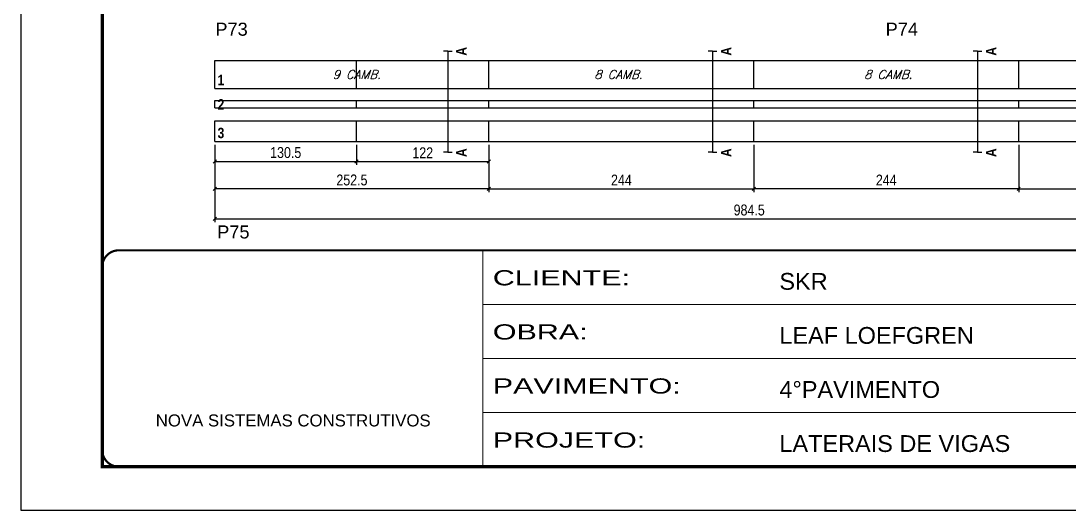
# Model space of a CAD drawing. Extents: x 3309 to 9563, y -2522 to 14608.
# Drawn here: x 6493 to 7458, y 7815 to 8266 of the extents above; entities that cross this region are included whole.
import ezdxf

# ---------------------------------------------------------------- set-up
doc = ezdxf.new("R2010")
doc.units = 0
doc.linetypes.add('CONTINUO', pattern=[0])
doc.linetypes.add('DASHED', pattern=[0.75, 0.5, -0.25])
for name, color, linetype in [('5', 5, 'Continuous'), ('COTA', 241, 'Continuous'), ('detalhes', 4, 'Continuous'), ('Painéis', 200, 'Continuous'), ('texto', 7, 'Continuous')]:
    doc.layers.add(name, color=color, linetype=linetype)
doc.layers.add('Folhas', color=255, linetype='Continuous', lineweight=9)
doc.layers.add('SARRAFO DE PRESSAO', color=251, linetype='DASHED', lineweight=9)
doc.layers.add('Laje_Perimetro', color=7, linetype='Continuous', plot=False)
doc.styles.add('ARIAL', font='arial.ttf')
doc.styles.add('COTA TECNICA', font='techl___.ttf', dxfattribs={"height": 10})
doc.styles.add('Romans', font='romans.shx')
doc.styles.get("Standard").update_dxf_attribs({"font": 'arial.ttf'})
doc.styles.add('TECNICA', font='techb___.ttf', dxfattribs={"height": 10})
doc.styles.add('Tecnologia', font='')
doc.styles.get('Tecnologia').set_extended_font_data('Forgotten Futurist')
doc.dimstyles.new('PAINEL', dxfattribs={"dimtxt": 10, "dimasz": 3, "dimexe": 3, "dimexo": 3, "dimgap": 3, "dimtad": 1, "dimdec": 1, "dimzin": 12, "dimdsep": 46, "dimtxsty": 'COTA TECNICA', "dimblk1": 'OBLIQUE', "dimblk2": 'OBLIQUE', "dimsah": 1, "dimcen": 0.9, "dimclrd": 4, "dimclre": 4, "dimclrt": 240, "dimadec": 1, "dimazin": 3, "dimtfac": 1, "dimtdec": 1, "dimtmove": 0, "dimatfit": 3, "dimfxl": 1, "dimtolj": 1, "dimtzin": 12, "dimarcsym": 0})

# ---------------------------------------------------------------- blocks, each defined once
blk = doc.blocks.new('9999999999')
at = {"color": 30, "linetype": 'CONTINUO'}
for p, q in [((98564.56, 34230.21), (98564.56, 34429.45)), ((98564.56, 34379.64), (99583.98, 34379.64)), ((98564.56, 34329.83), (99487.98, 34329.83)), ((98564.56, 34280.02), (99487.98, 34280.02))]:
    blk.add_line(p, q, dxfattribs=at)
at = {"color": 30, "linetype": 'CONTINUO', "const_width": 2}
blk.add_lwpolyline([(99583.98, 34230.21), (99583.98, 34414.45, 0.414214), (99568.98, 34429.45), (98228.98, 34429.45, 0.414214), (98213.98, 34414.45), (98213.98, 34245.21, 0.414214), (98228.98, 34230.21), (99583.98, 34230.21)], format="xyb", dxfattribs=at)
at = {"layer": 'Folhas'}
blk.add_lwpolyline([(98138.98, 34190.21), (99623.98, 34190.21), (99623.98, 35240.21), (98138.98, 35240.21)], close=True, dxfattribs=at)
at = {"layer": 'Folhas', "color": 30, "const_width": 3}
blk.add_lwpolyline([(98213.98, 34230.21), (99583.98, 34230.21), (99583.98, 35200.21), (98213.98, 35200.21)], close=True, dxfattribs=at)
at = {"color": 7, "linetype": 'Continuous', "ltscale": 5, "style": 'ARIAL'}
for s, height, p in [('SKR', 15.483, (98837.68, 34393.13)), ('LEAF LOEFGREN', 15.4829, (98837.68, 34343.32)), ('4°PAVIMENTO', 15.4829, (98837.68, 34293.51)), ('NOVA SISTEMAS CONSTRUTIVOS', 11.0592, (98263.19, 34267.21)), ('LATERAIS DE VIGAS', 15.4829, (98837.68, 34243.7))]:
    blk.add_text(s, height=height, dxfattribs=at).set_placement(p)
at = {"layer": 'Folhas', "color": 7, "style": 'Tecnologia', "width": 1.5}
for s, p in [('CLIENTE:', (98573.65, 34397.17)), ('OBRA:', (98573.65, 34347.31)), ('PAVIMENTO:', (98573.65, 34297.5)), ('PROJETO:', (98573.65, 34247.69))]:
    blk.add_text(s, height=14, dxfattribs=at).set_placement(p)
blk = doc.blocks.new('_Oblique')
at = {"color": 0, "linetype": 'ByBlock', "lineweight": -2}
blk.add_line((-0.5, -0.5), (0.5, 0.5), dxfattribs=at)
blk = doc.blocks.new('*D2623')
at = {"layer": 'COTA', "color": 4, "linetype": 'ByBlock', "lineweight": -2, "transparency": 16777216}
for p, q in [((7412.02, 8151.43), (7412.02, 8107.89)), ((7656.02, 8151.43), (7656.02, 8107.89)), ((7412.02, 8110.89), (7656.02, 8110.89))]:
    blk.add_line(p, q, dxfattribs=at)
at = {"layer": 'Defpoints', "color": 0, "linetype": 'ByBlock', "transparency": 16777216}
for p in [(7412.02, 8154.43), (7656.02, 8154.43), (7656.02, 8110.89)]:
    blk.add_point(p, dxfattribs=at)
at = {"layer": 'COTA', "color": 4, "linetype": 'ByBlock', "lineweight": -2, "transparency": 16777216, "xscale": 3, "yscale": 3, "zscale": 3, "rotation": 180}
blk.add_blockref('_Oblique', (7412.02, 8110.89), dxfattribs=at)
at = {"layer": 'COTA', "color": 4, "linetype": 'ByBlock', "lineweight": -2, "transparency": 16777216, "xscale": 3, "yscale": 3, "zscale": 3}
blk.add_blockref('_Oblique', (7656.02, 8110.89), dxfattribs=at)
at = {"layer": 'COTA', "color": 240, "linetype": 'ByBlock', "transparency": 16777216, "insert": (7534.02, 8118.96), "char_height": 10, "attachment_point": 5, "style": 'COTA TECNICA'}
blk.add_mtext('\\A1;244', dxfattribs=at)
blk = doc.blocks.new('*D2626')
at = {"layer": 'COTA', "color": 4, "linetype": 'ByBlock', "lineweight": -2, "transparency": 16777216}
for p, q in [((6671.52, 8151.43), (6671.52, 8080.18)), ((7656.02, 8151.43), (7656.02, 8080.18)), ((6671.52, 8083.18), (7656.02, 8083.18))]:
    blk.add_line(p, q, dxfattribs=at)
at = {"layer": 'Defpoints', "color": 0, "linetype": 'ByBlock', "transparency": 16777216}
for p in [(6671.52, 8154.43), (7656.02, 8154.43), (7656.02, 8083.18)]:
    blk.add_point(p, dxfattribs=at)
at = {"layer": 'COTA', "color": 4, "linetype": 'ByBlock', "lineweight": -2, "transparency": 16777216, "xscale": 3, "yscale": 3, "zscale": 3, "rotation": 180}
blk.add_blockref('_Oblique', (6671.52, 8083.18), dxfattribs=at)
at = {"layer": 'COTA', "color": 4, "linetype": 'ByBlock', "lineweight": -2, "transparency": 16777216, "xscale": 3, "yscale": 3, "zscale": 3}
blk.add_blockref('_Oblique', (7656.02, 8083.18), dxfattribs=at)
at = {"layer": 'COTA', "color": 240, "linetype": 'ByBlock', "transparency": 16777216, "insert": (7163.77, 8091.32), "char_height": 10, "attachment_point": 5, "style": 'COTA TECNICA'}
blk.add_mtext('\\A1;984.5', dxfattribs=at)
blk = doc.blocks.new('*D2624')
at = {"layer": 'COTA', "color": 4, "lineweight": -2, "transparency": 16777216}
for p, q in [((7168.02, 8151.43), (7168.02, 8107.89)), ((7412.02, 8151.43), (7412.02, 8107.89)), ((7412.02, 8110.89), (7168.02, 8110.89))]:
    blk.add_line(p, q, dxfattribs=at)
at = {"layer": 'Defpoints', "color": 0, "transparency": 16777216}
for p in [(7168.02, 8154.43, 0), (7412.02, 8154.43, 0), (7168.02, 8110.89)]:
    blk.add_point(p, dxfattribs=at)
at = {"layer": 'COTA', "color": 4, "lineweight": -2, "transparency": 16777216, "xscale": 3, "yscale": 3, "zscale": 3, "rotation": 180}
blk.add_blockref('_Oblique', (7168.02, 8110.89), dxfattribs=at)
at = {"layer": 'COTA', "color": 4, "lineweight": -2, "transparency": 16777216, "xscale": 3, "yscale": 3, "zscale": 3}
blk.add_blockref('_Oblique', (7412.02, 8110.89), dxfattribs=at)
at = {"layer": 'COTA', "color": 240, "transparency": 16777216, "insert": (7290.02, 8118.96), "char_height": 10, "attachment_point": 5, "style": 'COTA TECNICA'}
blk.add_mtext('\\A1;244', dxfattribs=at)
blk = doc.blocks.new('*D2627')
at = {"layer": 'COTA', "color": 4, "lineweight": -2, "transparency": 16777216}
for p, q in [((6671.52, 8151.43), (6671.52, 8107.89)), ((6924.02, 8151.43), (6924.02, 8107.89)), ((6924.02, 8110.89), (6671.52, 8110.89))]:
    blk.add_line(p, q, dxfattribs=at)
at = {"layer": 'Defpoints', "color": 0, "transparency": 16777216}
for p in [(6671.52, 8154.43, 0), (6924.02, 8154.43, 0), (6671.52, 8110.89)]:
    blk.add_point(p, dxfattribs=at)
at = {"layer": 'COTA', "color": 4, "lineweight": -2, "transparency": 16777216, "xscale": 3, "yscale": 3, "zscale": 3, "rotation": 180}
blk.add_blockref('_Oblique', (6671.52, 8110.89), dxfattribs=at)
at = {"layer": 'COTA', "color": 4, "lineweight": -2, "transparency": 16777216, "xscale": 3, "yscale": 3, "zscale": 3}
blk.add_blockref('_Oblique', (6924.02, 8110.89), dxfattribs=at)
at = {"layer": 'COTA', "color": 240, "transparency": 16777216, "insert": (6797.77, 8119), "char_height": 10, "attachment_point": 5, "style": 'COTA TECNICA'}
blk.add_mtext('\\A1;252.5', dxfattribs=at)
blk = doc.blocks.new('*D2625')
at = {"layer": 'COTA', "color": 4, "lineweight": -2, "transparency": 16777216}
for p, q in [((6924.02, 8151.43), (6924.02, 8107.89)), ((7168.02, 8151.43), (7168.02, 8107.89)), ((6924.02, 8110.89), (7168.02, 8110.89))]:
    blk.add_line(p, q, dxfattribs=at)
at = {"layer": 'Defpoints', "color": 0, "transparency": 16777216}
for p in [(6924.02, 8154.43), (7168.02, 8154.43), (7168.02, 8110.89)]:
    blk.add_point(p, dxfattribs=at)
at = {"layer": 'COTA', "color": 4, "lineweight": -2, "transparency": 16777216, "xscale": 3, "yscale": 3, "zscale": 3, "rotation": 180}
blk.add_blockref('_Oblique', (6924.02, 8110.89), dxfattribs=at)
at = {"layer": 'COTA', "color": 4, "lineweight": -2, "transparency": 16777216, "xscale": 3, "yscale": 3, "zscale": 3}
blk.add_blockref('_Oblique', (7168.02, 8110.89), dxfattribs=at)
at = {"layer": 'COTA', "color": 240, "transparency": 16777216, "insert": (7046.02, 8118.96), "char_height": 10, "attachment_point": 5, "style": 'COTA TECNICA'}
blk.add_mtext('\\A1;244', dxfattribs=at)
blk = doc.blocks.new('*D2631')
at = {"layer": 'COTA', "color": 4, "lineweight": -2, "transparency": 16777216}
for p, q in [((6671.52, 8151.43), (6671.52, 8133.03)), ((6802.02, 8151.43), (6802.02, 8133.03)), ((6671.52, 8136.03), (6802.02, 8136.03))]:
    blk.add_line(p, q, dxfattribs=at)
at = {"layer": 'Defpoints', "color": 0, "transparency": 16777216}
for p in [(6671.52, 8154.43), (6802.02, 8154.43), (6802.02, 8136.03)]:
    blk.add_point(p, dxfattribs=at)
at = {"layer": 'COTA', "color": 4, "lineweight": -2, "transparency": 16777216, "xscale": 3, "yscale": 3, "zscale": 3, "rotation": 180}
blk.add_blockref('_Oblique', (6671.52, 8136.03), dxfattribs=at)
at = {"layer": 'COTA', "color": 4, "lineweight": -2, "transparency": 16777216, "xscale": 3, "yscale": 3, "zscale": 3}
blk.add_blockref('_Oblique', (6802.02, 8136.03), dxfattribs=at)
at = {"layer": 'COTA', "color": 240, "transparency": 16777216, "insert": (6736.77, 8144.25), "char_height": 10, "attachment_point": 5, "style": 'COTA TECNICA'}
blk.add_mtext('\\A1;130.5', dxfattribs=at)
blk = doc.blocks.new('*D2632')
at = {"layer": 'COTA', "color": 4, "lineweight": -2, "transparency": 16777216}
for p, q in [((6802.02, 8151.43), (6802.02, 8133.03)), ((6924.02, 8151.43), (6924.02, 8133.03)), ((6802.02, 8136.03), (6924.02, 8136.03))]:
    blk.add_line(p, q, dxfattribs=at)
at = {"layer": 'Defpoints', "color": 0, "transparency": 16777216}
for p in [(6802.02, 8154.43), (6924.02, 8154.43), (6924.02, 8136.03)]:
    blk.add_point(p, dxfattribs=at)
at = {"layer": 'COTA', "color": 4, "lineweight": -2, "transparency": 16777216, "xscale": 3, "yscale": 3, "zscale": 3, "rotation": 180}
blk.add_blockref('_Oblique', (6802.02, 8136.03), dxfattribs=at)
at = {"layer": 'COTA', "color": 4, "lineweight": -2, "transparency": 16777216, "xscale": 3, "yscale": 3, "zscale": 3}
blk.add_blockref('_Oblique', (6924.02, 8136.03), dxfattribs=at)
at = {"layer": 'COTA', "color": 240, "transparency": 16777216, "insert": (6863.02, 8144.09), "char_height": 10, "attachment_point": 5, "style": 'COTA TECNICA'}
blk.add_mtext('\\A1;122', dxfattribs=at)

msp = doc.modelspace()

# ---------------------------------------------------------------- linework, layer by layer
at = {"layer": 'COTA'}
for p, q in [((6886.06, 8237.69), (6882.05, 8237.69)), ((6886.06, 8237.69), (6886.06, 8144.75)), ((6886.06, 8237.69), (6890.08, 8237.69)), ((7130.06, 8237.69), (7126.05, 8237.69)), ((7130.06, 8237.69), (7130.06, 8144.75)), ((7130.06, 8237.69), (7134.08, 8237.69)), ((7374.06, 8237.69), (7370.05, 8237.69)), ((7374.06, 8237.69), (7374.06, 8144.75)), ((7374.06, 8237.69), (7378.08, 8237.69)), ((6886.06, 8144.75), (6882.05, 8144.75)), ((6886.06, 8144.75), (6890.08, 8144.75)), ((7130.06, 8144.75), (7126.05, 8144.75)), ((7130.06, 8144.75), (7134.08, 8144.75)), ((7374.06, 8144.75), (7370.05, 8144.75)), ((7374.06, 8144.75), (7378.08, 8144.75))]:
    msp.add_line(p, q, dxfattribs=at)
at = {"layer": 'Laje_Perimetro'}
msp.add_lwpolyline([(7977.87, 8864.98), (6492.87, 8864.98), (6492.87, 7814.98), (7977.87, 7814.98)], close=True, dxfattribs=at)
at = {"layer": 'Painéis', "linetype": 'ByBlock'}
for p, q in [((6671.52, 8229.24), (7656.02, 8229.24)), ((6671.52, 8203.24), (6671.52, 8229.24)), ((6802.02, 8203.24), (6802.02, 8229.24)), ((6924.02, 8203.24), (6924.02, 8229.24)), ((7168.02, 8203.24), (7168.02, 8229.24)), ((7412.02, 8203.24), (7412.02, 8229.24)), ((6671.52, 8203.24), (7656.02, 8203.24)), ((6671.52, 8192.17), (7656.02, 8192.17)), ((6671.52, 8185.37), (6671.52, 8192.17)), ((6802.02, 8185.37), (6802.02, 8192.17)), ((6924.02, 8185.37), (6924.02, 8192.17)), ((7168.02, 8185.37), (7168.02, 8192.17)), ((7412.02, 8185.37), (7412.02, 8192.17)), ((6671.52, 8185.37), (7656.02, 8185.37)), ((6671.52, 8173.43), (7656.02, 8173.43)), ((6671.52, 8154.43), (6671.52, 8173.43)), ((6802.02, 8154.43), (6802.02, 8173.43)), ((6924.02, 8154.43), (6924.02, 8173.43)), ((7168.02, 8154.43), (7168.02, 8173.43)), ((7412.02, 8154.43), (7412.02, 8173.43)), ((6671.52, 8154.43), (7656.02, 8154.43))]:
    msp.add_line(p, q, dxfattribs=at)

# ---------------------------------------------------------------- block references
at = {"layer": 'SARRAFO DE PRESSAO', "color": 6, "linetype": 'ByBlock'}
msp.add_blockref('9999999999', (-91646.11, -26375.22), dxfattribs=at)

# ---------------------------------------------------------------- texts
at = {"layer": '5', "linetype": 'Continuous'}
for s, rotation, p in [('P73', 0.00004, (6671.97, 8251.93)), ('P74', 0.00004, (7289.48, 8251.93)), ('P75', 359.99996, (6673.61, 8065.17))]:
    msp.add_text(s, height=12, rotation=rotation, dxfattribs=at).set_placement(p)
at = {"layer": 'detalhes', "style": 'TECNICA'}
for p in [(6903.37, 8233.58), (7147.37, 8233.58), (7391.37, 8233.58), (6903.37, 8140.22), (7147.37, 8140.22), (7391.37, 8140.22)]:
    msp.add_text('A', height=9.6, rotation=90, dxfattribs=at).set_placement(p)
for s, p in [('1', (6674.04, 8206.38)), ('2', (6674.04, 8183.88)), ('3', (6674.04, 8157.56))]:
    msp.add_text(s, height=9.6, dxfattribs=at).set_placement(p)
at = {"layer": 'texto', "color": 2, "char_height": 8, "attachment_point": 5, "style": 'Romans'}
for s, insert in [('{\\Q19;\\C256;9 CAMB.}', (6802.11, 8216.24)), ('{\\Q19;\\C256;8 CAMB.}', (7043.17, 8216.24)), ('{\\Q19;\\C256;8 CAMB.}', (7291.77, 8216.24))]:
    msp.add_mtext(s, dxfattribs=dict(at, insert=insert))

# ---------------------------------------------------------------- dimensions: what is measured, and where the dimension line sits
at = {"layer": 'COTA', "linetype": 'ByBlock'}
dim = msp.add_linear_dim(base=(7656.02, 8083.18), p1=(6671.52, 8154.43), p2=(7656.02, 8154.43), dimstyle='PAINEL', dxfattribs=at)
dim.commit()
dim.dimension.update_dxf_attribs({"geometry": '*D2626', "text_midpoint": (7163.77, 8091.32)})
at = {"layer": 'COTA'}
for base, p1, p2, picture, middle in [((6671.52, 8110.89, 0), (6924.02, 8154.43), (6671.52, 8154.43), '*D2627', (6797.77, 8119, 0)), ((7168.02, 8110.89, 0), (7412.02, 8154.43), (7168.02, 8154.43), '*D2624', (7290.02, 8118.96, 0))]:
    dim = msp.add_linear_dim(base=base, p1=p1, p2=p2, angle=180, dimstyle='PAINEL', dxfattribs=at)
    dim.commit()
    dim.dimension.update_dxf_attribs({"geometry": picture, "text_midpoint": middle})
for base, p1, p2, picture, middle in [((6802.02, 8136.03), (6671.52, 8154.43), (6802.02, 8154.43), '*D2631', (6736.77, 8144.25)), ((7168.02, 8110.89), (6924.02, 8154.43), (7168.02, 8154.43), '*D2625', (7046.02, 8118.96))]:
    dim = msp.add_linear_dim(base=base, p1=p1, p2=p2, dimstyle='PAINEL', dxfattribs=at)
    dim.commit()
    dim.dimension.update_dxf_attribs({"geometry": picture, "text_midpoint": middle})
dim = msp.add_linear_dim(base=(6924.02, 8136.03), p1=(6802.02, 8154.43), p2=(6924.02, 8154.43), dimstyle='PAINEL', override={"dimtmove": 1}, dxfattribs=at)
dim.commit()
dim.dimension.update_dxf_attribs({"geometry": '*D2632', "text_midpoint": (6863.02, 8144.09)})
at = {"layer": 'COTA', "linetype": 'ByBlock'}
dim = msp.add_linear_dim(base=(7656.02, 8110.89), p1=(7412.02, 8154.43), p2=(7656.02, 8154.43), dimstyle='PAINEL', override={"dimtmove": 1}, dxfattribs=at)
dim.commit()
dim.dimension.update_dxf_attribs({"geometry": '*D2623', "text_midpoint": (7534.02, 8118.96)})

doc.saveas('drawing.dxf')
